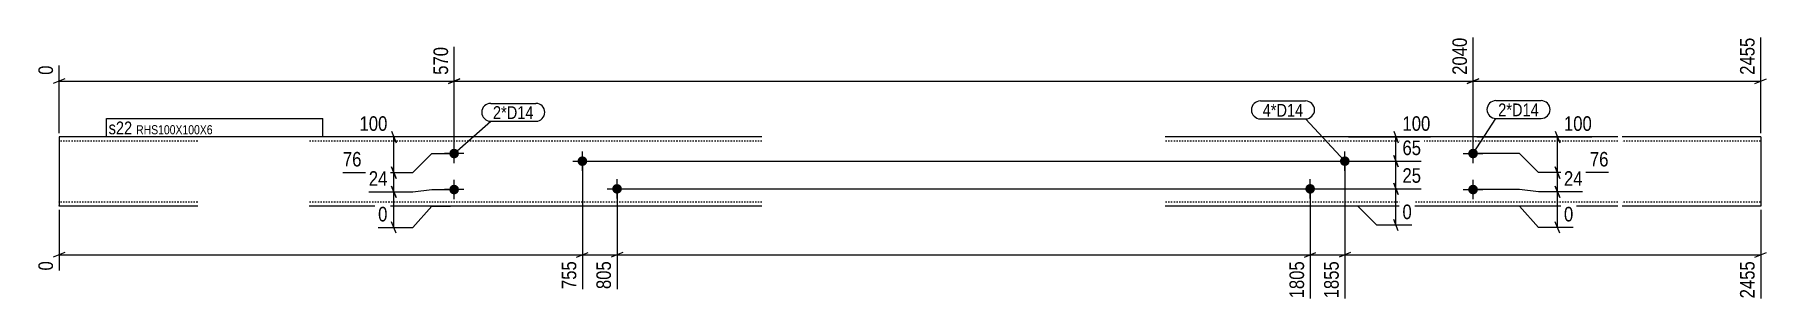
# Model space of a CAD drawing. Header units: millimetres. Extents: x 16 to 11810, y 9 to 397.
# Drawn here: x 9311 to 11810, y 12 to 397 of the extents above.
import ezdxf

# ---------------------------------------------------------------- set-up
doc = ezdxf.new("R2010")
doc.units = ezdxf.units.MM
doc.linetypes.add('DXK_LINE_DOT2', pattern=[3.9198, 1.9599, -1.9599])
for name, color, linetype in [('MÅLSÆTNING', 7, 'Continuous'), ('STÅL', 7, 'Continuous'), ('TEKST', 7, 'Continuous')]:
    doc.layers.add(name, color=color, linetype=linetype)
doc.styles.add('Arial Narrow', font='ARIALN.TTF', dxfattribs={"height": 0.2})

msp = doc.modelspace()

# ---------------------------------------------------------------- hatches: boundary and pattern name
at = {"layer": 'STÅL', "linetype": 'Continuous'}
for points in [[(9916.4, 218.6, -1), (9916.4, 232.6, -1)], [(11386.4, 232.6, -1), (11386.4, 218.6, -1)], [(10101.4, 221.6, -1), (10101.4, 207.6, -1)], [(11201.4, 221.6, -1), (11201.4, 207.6, -1)], [(9916.4, 166.6, -1), (9916.4, 180.6, -1)], [(10151.4, 181.6, -1), (10151.4, 167.6, -1)], [(11151.4, 181.6, -1), (11151.4, 167.6, -1)], [(11386.4, 180.6, -1), (11386.4, 166.6, -1)]]:
    msp.add_hatch(color=3, dxfattribs=at).paths.add_polyline_path(points)

# ---------------------------------------------------------------- linework, layer by layer
at = {"layer": 'MÅLSÆTNING', "color": 7, "linetype": 'Continuous'}
for p, q in [((9916.4, 231.1), (9916.4, 379.5)), ((9916.4, 231.1), (9916.4, 379.5)), ((11386.4, 231.1), (11386.4, 393)), ((11386.4, 231.1), (11386.4, 393)), ((11801.4, 255.1), (11801.4, 393)), ((9346.4, 255.1), (9346.4, 352.7)), ((9354.6, 333.3), (9338.1, 326.7)), ((9346.4, 330), (9916.4, 330)), ((9924.6, 333.3), (9908.1, 326.7)), ((9908.1, 326.7), (9924.6, 333.3)), ((9916.4, 330), (11386.4, 330)), ((11394.6, 333.3), (11378.1, 326.7)), ((11378.1, 326.7), (11394.6, 333.3)), ((11386.4, 330), (11801.4, 330)), ((11793.1, 326.7), (11809.6, 333.3)), ((9826.1, 257.8), (9832.7, 241.3)), ((11505, 257.8), (11511.6, 241.3)), ((9910.9, 249.6), (9779.9, 249.6)), ((9829.4, 198.1), (9829.4, 249.6)), ((9856.9, 198.1), (9884.4, 225.6)), ((9856.9, 198.1), (9884.4, 225.6)), ((9884.4, 225.6), (9910.9, 225.6)), ((9884.4, 225.6), (9910.9, 225.6)), ((11391.9, 249.6), (11557.9, 249.6)), ((11453.3, 225.6), (11391.9, 225.6)), ((11453.3, 225.6), (11391.9, 225.6)), ((11480.8, 198.1), (11453.3, 225.6)), ((11480.8, 198.1), (11453.3, 225.6)), ((11508.3, 198.1), (11508.3, 249.6)), ((9832.7, 189.8), (9826.1, 206.3)), ((9826.1, 206.3), (9832.7, 189.8)), ((10101.4, 209.1), (10101.4, 29.9)), ((10101.4, 209.1), (10101.4, 29.9)), ((10106.9, 214.6), (11311.4, 214.6)), ((11201.4, 209.1), (11201.4, 16.5)), ((11201.4, 209.1), (11201.4, 16.5)), ((11271.9, 222.8), (11278.5, 206.3)), ((11275.2, 174.6), (11275.2, 214.6)), ((11511.6, 189.8), (11505, 206.3)), ((11505, 206.3), (11511.6, 189.8)), ((9755.9, 198.1), (9856.9, 198.1)), ((9755.9, 198.1), (9856.9, 198.1)), ((9832.7, 162), (9826.1, 178.5)), ((9826.1, 178.5), (9832.7, 162)), ((9829.4, 170.3), (9829.4, 198.1)), ((11278.5, 166.3), (11271.9, 182.8)), ((11271.9, 182.8), (11278.5, 166.3)), ((11581.9, 198.1), (11480.8, 198.1)), ((11581.9, 198.1), (11480.8, 198.1)), ((11511.6, 162), (11505, 178.5)), ((11505, 178.5), (11511.6, 162)), ((11508.3, 170.3), (11508.3, 198.1)), ((9793.3, 170.3), (9856.9, 170.3)), ((9793.3, 170.3), (9856.9, 170.3)), ((9829.4, 118.8), (9829.4, 170.3)), ((9856.9, 170.3), (9884.4, 173.6)), ((9856.9, 170.3), (9884.4, 173.6)), ((9884.4, 173.6), (9910.9, 173.6)), ((9884.4, 173.6), (9910.9, 173.6)), ((10151.4, 169.1), (10151.4, 29.9)), ((10151.4, 169.1), (10151.4, 29.9)), ((10156.9, 174.6), (11311.4, 174.6)), ((10156.9, 174.6), (11311.4, 174.6)), ((11151.4, 169.1), (11151.4, 16.5)), ((11151.4, 169.1), (11151.4, 16.5)), ((11275.2, 122.1), (11275.2, 174.6)), ((11453.3, 173.6), (11391.9, 173.6)), ((11453.3, 173.6), (11391.9, 173.6)), ((11480.8, 170.3), (11453.3, 173.6)), ((11480.8, 170.3), (11453.3, 173.6)), ((11544.5, 170.3), (11480.8, 170.3)), ((11544.5, 170.3), (11480.8, 170.3)), ((11508.3, 118.8), (11508.3, 170.3)), ((9346.4, 144.1), (9346.4, 56.7)), ((9832.7, 110.5), (9826.1, 127)), ((9856.9, 118.8), (9884.4, 149.6)), ((9884.4, 149.6), (9910.9, 149.6)), ((11220.2, 149.6), (11206.9, 149.6)), ((11247.7, 122.1), (11220.2, 149.6)), ((11278.5, 113.8), (11271.9, 130.3)), ((11453.3, 149.6), (11391.9, 149.6)), ((11480.8, 118.8), (11453.3, 149.6)), ((11511.6, 110.5), (11505, 127)), ((11801.4, 144.1), (11801.4, 16.5)), ((9806.7, 118.8), (9856.9, 118.8)), ((11298, 122.1), (11247.7, 122.1)), ((11531, 118.8), (11480.8, 118.8)), ((9354.6, 82.8), (9338.1, 76.2)), ((9346.4, 79.5), (10101.4, 79.5)), ((10093.1, 76.2), (10109.6, 82.8)), ((10101.4, 79.5), (10151.4, 79.5)), ((10159.6, 82.8), (10143.1, 76.2)), ((10159.6, 82.8), (10143.1, 76.2)), ((10151.4, 79.5), (11151.4, 79.5)), ((11143.1, 76.2), (11159.6, 82.8)), ((11151.4, 79.5), (11201.4, 79.5)), ((11209.6, 82.8), (11193.1, 76.2)), ((11209.6, 82.8), (11193.1, 76.2)), ((11201.4, 79.5), (11801.4, 79.5)), ((11793.1, 76.2), (11809.6, 82.8))]:
    msp.add_line(p, q, dxfattribs=at)
at = {"layer": 'STÅL', "color": 2, "linetype": 'Continuous'}
for p, q in [((9546.4, 249.6), (9346.4, 249.6)), ((9346.4, 249.6), (9346.4, 150.5)), ((10360.4, 249.6), (9707.4, 249.6)), ((11595.4, 249.6), (10942.4, 249.6)), ((11801.4, 249.6), (11601.4, 249.6)), ((11801.4, 249.6), (11801.4, 149.6)), ((9346.4, 149.6), (9346.4, 150.5)), ((9546.4, 149.6), (9346.4, 149.6)), ((10360.4, 149.6), (9707.4, 149.6)), ((11595.4, 149.6), (10942.4, 149.6)), ((11801.4, 149.6), (11601.4, 149.6))]:
    msp.add_line(p, q, dxfattribs=at)
at = {"layer": 'STÅL', "color": 7, "linetype": 'DXK_LINE_DOT2'}
for p, q in [((9546.4, 243.6), (9346.4, 243.6)), ((10360.4, 243.6), (9707.4, 243.6)), ((11595.4, 243.6), (10942.4, 243.6)), ((11801.4, 243.6), (11601.4, 243.6)), ((9346.4, 155.6), (9346.4, 156.1)), ((9546.4, 155.6), (9346.4, 155.6)), ((10360.4, 155.6), (9707.4, 155.6)), ((11595.4, 155.6), (10942.4, 155.6)), ((11801.4, 155.6), (11601.4, 155.6)), ((11801.4, 155.6), (11801.4, 156.1))]:
    msp.add_line(p, q, dxfattribs=at)
at = {"layer": 'STÅL', "color": 3, "linetype": 'Continuous'}
for p, q in [((9930.4, 225.6), (9902.4, 225.6)), ((9916.4, 211.6), (9916.4, 239.6)), ((10101.4, 200.6), (10101.4, 228.6)), ((11201.4, 200.6), (11201.4, 228.6)), ((11372.4, 225.6), (11400.4, 225.6)), ((11386.4, 211.6), (11386.4, 239.6)), ((10087.4, 214.6), (10115.4, 214.6)), ((11187.4, 214.6), (11215.4, 214.6)), ((9916.4, 159.6), (9916.4, 187.6)), ((10151.4, 160.6), (10151.4, 188.6)), ((11151.4, 160.6), (11151.4, 188.6)), ((11386.4, 159.6), (11386.4, 187.6)), ((9930.4, 173.6), (9902.4, 173.6)), ((10137.4, 174.6), (10165.4, 174.6)), ((11137.4, 174.6), (11165.4, 174.6)), ((11372.4, 173.6), (11400.4, 173.6))]:
    msp.add_line(p, q, dxfattribs=at)

# ---------------------------------------------------------------- wipeouts: each hides what was drawn before it
at = {"color": 0}
for points in [[(10031, 275.6), (10031, 294.8), (9972.4, 294.8), (9972.4, 275.6)], [(11141.5, 278.9), (11141.5, 298.2), (11082.9, 298.2), (11082.9, 278.9)], [(11481.3, 279.5), (11481.3, 298.7), (11422.7, 298.7), (11422.7, 279.5)]]:
    msp.add_wipeout(points, dxfattribs=at).dxf.layer = 'TEKST'

# ---------------------------------------------------------------- next in the draw order: wipeouts: each hides what was drawn before it
at = {"color": 0, "linetype": 'Continuous'}
for points in [[(9912, 383.9), (9881.2, 383.9), (9881.2, 334.9), (9912, 334.9)], [(11382, 397.4), (11351.2, 397.4), (11351.2, 334.9), (11382, 334.9)], [(11797, 397.4), (11766.2, 397.4), (11766.2, 334.9), (11797, 334.9)], [(9342, 357.1), (9311.2, 357.1), (9311.2, 334.9), (9342, 334.9)], [(9824.5, 254), (9824.5, 284.8), (9775.5, 284.8), (9775.5, 254)], [(11562.3, 254), (11562.3, 284.8), (11513.2, 284.8), (11513.2, 254)], [(9787.1, 202.5), (9787.1, 233.3), (9751.5, 233.3), (9751.5, 202.5)], [(11315.8, 219), (11315.8, 249.8), (11280.2, 249.8), (11280.2, 219)], [(11586.3, 202.5), (11586.3, 233.3), (11550.6, 233.3), (11550.6, 202.5)], [(9824.5, 123.2), (9824.5, 154), (9802.3, 154), (9802.3, 123.2)], [(11302.4, 126.5), (11302.4, 157.3), (11280.2, 157.3), (11280.2, 126.5)], [(11535.4, 123.2), (11535.4, 154), (11513.2, 154), (11513.2, 123.2)], [(9342, 74.5), (9311.2, 74.5), (9311.2, 52.3), (9342, 52.3)], [(10147, 74.5), (10116.2, 74.5), (10116.2, 25.5), (10147, 25.5)], [(11197, 74.5), (11166.2, 74.5), (11166.2, 12.1), (11197, 12.1)], [(11797, 74.5), (11766.2, 74.5), (11766.2, 12.1), (11797, 12.1)]]:
    msp.add_wipeout(points, dxfattribs=at).dxf.layer = 'MÅLSÆTNING'
at = {"color": 0}
for points in [[(10031, 275.6), (10031, 294.8), (9972.4, 294.8), (9972.4, 275.6)], [(11141.5, 278.9), (11141.5, 298.2), (11082.9, 298.2), (11082.9, 278.9)], [(11481.3, 279.5), (11481.3, 298.7), (11422.7, 298.7), (11422.7, 279.5)], [(9451.9, 253.4), (9451.9, 272.7), (9417.9, 272.7), (9417.9, 253.4)]]:
    msp.add_wipeout(points, dxfattribs=at).dxf.layer = 'TEKST'

# ---------------------------------------------------------------- next in the draw order: linework, layer by layer
at = {"layer": 'MÅLSÆTNING', "color": 7, "linetype": 'Continuous'}
for p, q in [((11271.9, 257.8), (11278.5, 241.3)), ((11206.9, 249.6), (11324.8, 249.6)), ((10093.1, 76.2), (10109.6, 82.8)), ((11143.1, 76.2), (11159.6, 82.8))]:
    msp.add_line(p, q, dxfattribs=at)
at = {"layer": 'TEKST', "color": 7, "linetype": 'Continuous'}
for p, q in [((11079.6, 301.5), (11144.8, 301.5)), ((11419.4, 302), (11484.6, 302)), ((9969.1, 298.1), (10034.3, 298.1)), ((11079.6, 275.6), (11144.8, 275.6)), ((11201.4, 214.6), (11144.8, 275.6)), ((11386.4, 225.6), (11419.4, 276.2)), ((11419.4, 276.2), (11484.6, 276.2)), ((9916.4, 225.6), (9969.1, 272.3)), ((9969.1, 272.3), (10034.3, 272.3))]:
    msp.add_line(p, q, dxfattribs=at)
for centre, start, end in [((11079.6, 288.6), 90, 270), ((11144.8, 288.6), 270, 90), ((11419.4, 289.1), 90, 270), ((11484.6, 289.1), 270, 90), ((9969.1, 285.2), 90, 270), ((10034.3, 285.2), 270, 90)]:
    msp.add_arc(centre, 12.9, start, end, dxfattribs=at)

# ---------------------------------------------------------------- next in the draw order: texts
at = {"layer": 'MÅLSÆTNING', "color": 3, "linetype": 'Continuous', "style": 'Arial Narrow'}
for s, p in [('570', (9907.6, 339.3)), ('2040', (11377.6, 339.3)), ('2455', (11792.6, 339.3)), ('0', (9337.6, 339.3)), ('0', (9337.6, 56.7)), ('805', (10142.6, 29.9)), ('1855', (11192.6, 16.5)), ('2455', (11792.6, 16.5))]:
    msp.add_text(s, height=21, rotation=90.0002, dxfattribs=at).set_placement(p)
for s, p in [('100', (9779.9, 258.4)), ('100', (11517.6, 258.4)), ('76', (9755.9, 206.9)), ('65', (11284.6, 223.4)), ('76', (11555, 206.9)), ('0', (11284.6, 130.9)), ('0', (9806.7, 127.6)), ('0', (11517.6, 127.6))]:
    msp.add_text(s, height=21, dxfattribs=at).set_placement(p)
at = {"layer": 'TEKST', "color": 3, "style": 'Arial Narrow'}
for s, p in [('2*D14', (9972.4, 275.6)), ('4*D14', (11082.9, 278.9)), ('2*D14', (11422.7, 279.5))]:
    msp.add_text(s, height=18.37, dxfattribs=at).set_placement(p)

# ---------------------------------------------------------------- next in the draw order: wipeouts: each hides what was drawn before it
at = {"color": 0, "linetype": 'Continuous'}
msp.add_wipeout([(11315.8, 179), (11315.8, 209.8), (11280.2, 209.8), (11280.2, 179)], dxfattribs=at).dxf.layer = 'MÅLSÆTNING'
at = {"color": 0}
msp.add_wipeout([(9451.9, 253.4), (9451.9, 272.7), (9417.9, 272.7), (9417.9, 253.4)], dxfattribs=at).dxf.layer = 'TEKST'

# ---------------------------------------------------------------- next in the draw order: linework, layer by layer
at = {"layer": 'MÅLSÆTNING', "color": 7, "linetype": 'Continuous'}
for p, q in [((11275.2, 214.6), (11275.2, 249.6)), ((10106.9, 214.6), (11311.4, 214.6)), ((11278.5, 206.3), (11271.9, 222.8))]:
    msp.add_line(p, q, dxfattribs=at)
at = {"layer": 'TEKST', "color": 7, "linetype": 'Continuous'}
msp.add_line((9414.6, 250.1), (9414.6, 276), dxfattribs=at)

# ---------------------------------------------------------------- next in the draw order: texts
at = {"layer": 'MÅLSÆTNING', "color": 3, "linetype": 'Continuous', "style": 'Arial Narrow'}
msp.add_text('25', height=21, dxfattribs=at).set_placement((11284.6, 183.4))

# ---------------------------------------------------------------- next in the draw order: wipeouts: each hides what was drawn before it
at = {"color": 0, "linetype": 'Continuous'}
for points in [[(9824.5, 174.7), (9824.5, 205.5), (9788.9, 205.5), (9788.9, 174.7)], [(11548.9, 174.7), (11548.9, 205.5), (11513.2, 205.5), (11513.2, 174.7)], [(10097, 74.5), (10066.2, 74.5), (10066.2, 25.5), (10097, 25.5)], [(11147, 74.5), (11116.2, 74.5), (11116.2, 12.1), (11147, 12.1)]]:
    msp.add_wipeout(points, dxfattribs=at).dxf.layer = 'MÅLSÆTNING'
at = {"color": 0}
msp.add_wipeout([(9723.7, 253.4), (9723.7, 267.2), (9457.6, 267.2), (9457.6, 253.4)], dxfattribs=at).dxf.layer = 'TEKST'

# ---------------------------------------------------------------- next in the draw order: texts
at = {"layer": 'MÅLSÆTNING', "color": 3, "linetype": 'Continuous', "style": 'Arial Narrow'}
for p in [(9793.3, 179.1), (11517.6, 179.1)]:
    msp.add_text('24', height=21, dxfattribs=at).set_placement(p)
for s, p in [('755', (10092.6, 29.9)), ('1805', (11142.6, 16.5))]:
    msp.add_text(s, height=21, rotation=90.0002, dxfattribs=at).set_placement(p)

# ---------------------------------------------------------------- next in the draw order: wipeouts: each hides what was drawn before it
at = {"color": 0, "linetype": 'Continuous'}
msp.add_wipeout([(11329.2, 254), (11329.2, 284.8), (11280.2, 284.8), (11280.2, 254)], dxfattribs=at).dxf.layer = 'MÅLSÆTNING'
at = {"color": 0}
msp.add_wipeout([(9723.7, 253.4), (9723.7, 267.2), (9457.6, 267.2), (9457.6, 253.4)], dxfattribs=at).dxf.layer = 'TEKST'

# ---------------------------------------------------------------- next in the draw order: linework, layer by layer
at = {"layer": 'TEKST', "color": 7, "linetype": 'Continuous'}
for p, q in [((9414.6, 276), (9727, 276)), ((9727, 250.1), (9727, 276)), ((9414.6, 250.1), (9727, 250.1))]:
    msp.add_line(p, q, dxfattribs=at)

# ---------------------------------------------------------------- next in the draw order: texts
at = {"layer": 'MÅLSÆTNING', "color": 3, "linetype": 'Continuous', "style": 'Arial Narrow'}
msp.add_text('100', height=21, dxfattribs=at).set_placement((11284.6, 258.4))
at = {"layer": 'TEKST', "color": 3, "style": 'Arial Narrow'}
for s, height, p in [('s22', 18.37, (9417.9, 253.4)), ('RHS100X100X6', 13.123, (9457.6, 253.4))]:
    msp.add_text(s, height=height, dxfattribs=at).set_placement(p)

doc.saveas('drawing.dxf')
